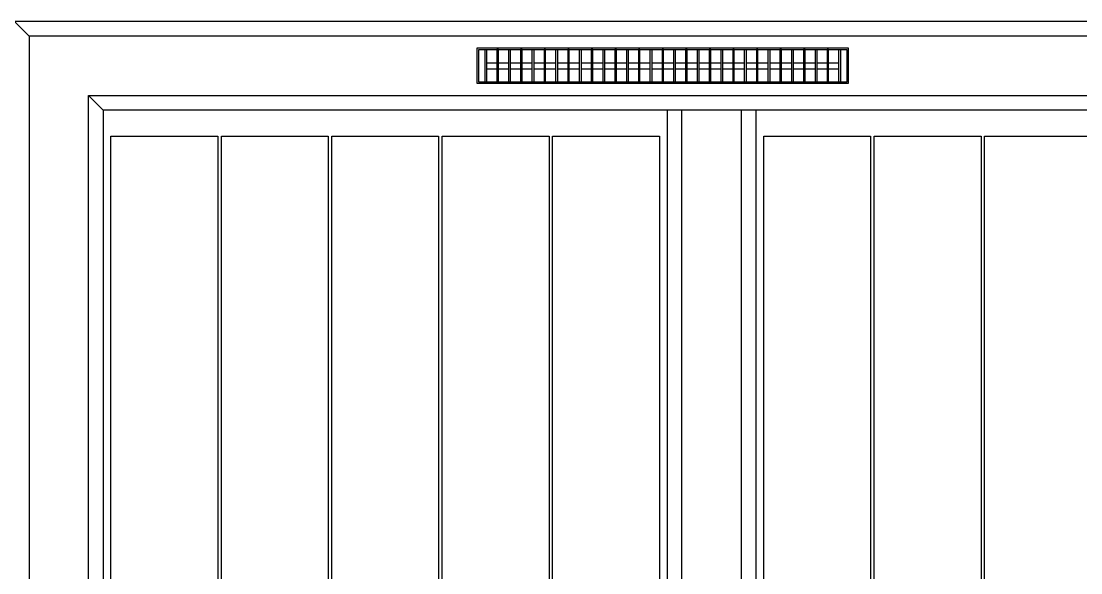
# Model space of a CAD drawing. Header units: millimetres. Extents: x -853432 to -773672, y -18171 to 22484.
# Drawn here: x -844208 to -840638, y 7487 to 9344 of the extents above; entities that cross this region are included whole.
import ezdxf
from ezdxf.xclip import XClip

# ---------------------------------------------------------------- set-up
doc = ezdxf.new("R2010")
doc.units = ezdxf.units.MM
doc.header["$XCLIPFRAME"] = 0
for name, color, linetype in [('000 - WIPEOUT', 250, 'Continuous'), ('001 - ASCESSORIES', 251, 'Continuous'), ('A04_TUBE SERIES', 2, 'Continuous'), ('A11_ALU.SOLID SHEET', 2, 'Continuous')]:
    doc.layers.add(name, color=color, linetype=linetype)

# ---------------------------------------------------------------- blocks, each defined once
blk = doc.blocks.new('*U1403')
blk.add_attdef('EXTR.OVL-LENGTH_', (-25, -59.1), '', height=5)
blk.add_wipeout([(-25, -25), (25, 25), (25, 13422), (-25, 13472)]).dxf.layer = '000 - WIPEOUT'
at = {"layer": 'A04_TUBE SERIES', "color": 0}
blk.add_lwpolyline([(-25, -25), (25, 25), (25, 13422), (-25, 13472)], close=True, dxfattribs=at)
blk = doc.blocks.new('*U1404')
blk.add_attdef('EXTR.OVL-LENGTH_', (-25, -59.1), '', height=5)
blk.add_wipeout([(-25, -25), (25, 25), (25, 12922), (-25, 12972)]).dxf.layer = '000 - WIPEOUT'
at = {"layer": 'A04_TUBE SERIES', "color": 0}
blk.add_lwpolyline([(-25, -25), (25, 25), (25, 12922), (-25, 12972)], close=True, dxfattribs=at)
blk = doc.blocks.new('*U1405')
blk.add_attdef('EXTR.OVL-LENGTH_', (-25, -59.1), '', height=5)
blk.add_wipeout([(-25, 0), (25, 0), (25, 1900), (-25, 1900)]).dxf.layer = '000 - WIPEOUT'
blk.add_point((0, 0))
at = {"layer": 'A04_TUBE SERIES', "color": 0}
blk.add_lwpolyline([(-25, 0), (25, 0), (25, 1900), (-25, 1900)], close=True, dxfattribs=at)
blk = doc.blocks.new('*U1406')
blk.add_attdef('EXTR.OVL-LENGTH_', (-25, -59.1), '', height=5)
blk.add_wipeout([(-25, 0), (25, 0), (25, 1900), (-25, 1900)]).dxf.layer = '000 - WIPEOUT'
blk.add_point((0, 0))
at = {"layer": 'A04_TUBE SERIES', "color": 0}
blk.add_lwpolyline([(-25, 0), (25, 0), (25, 1900), (-25, 1900)], close=True, dxfattribs=at)
blk = doc.blocks.new('*U1409')
blk.add_attdef('EXTR.OVL-LENGTH_', (-25, -59.1), '', height=5)
blk.add_wipeout([(-25, 25), (25, -25), (25, 4175), (-25, 4125)]).dxf.layer = '000 - WIPEOUT'
blk.add_point((0, 0))
at = {"layer": 'A04_TUBE SERIES', "color": 0}
blk.add_lwpolyline([(-25, 25), (25, -25), (25, 4175), (-25, 4125)], close=True, dxfattribs=at)
blk = doc.blocks.new('*U1410')
blk.add_attdef('EXTR.OVL-LENGTH_', (-25, -59.1), '', height=5)
blk.add_wipeout([(-25, 25), (25, -25), (25, 4675), (-25, 4625)]).dxf.layer = '000 - WIPEOUT'
blk.add_point((0, 0))
at = {"layer": 'A04_TUBE SERIES', "color": 0}
blk.add_lwpolyline([(-25, 25), (25, -25), (25, 4675), (-25, 4625)], close=True, dxfattribs=at)
blk = doc.blocks.new('*U1479')
at = {"color": 6}
blk.add_point((-37.5, 0), dxfattribs=at)
at = {"color": 3}
blk.add_wipeout([(-862.5, -564), (862.5, -564), (862.5, -924), (-862.5, -924)], dxfattribs=at).dxf.layer = '000 - WIPEOUT'
at = {"layer": 'A11_ALU.SOLID SHEET', "color": 0, "linetype": 'ByBlock'}
blk.add_lwpolyline([(862.5, -924), (-862.5, -924), (-862.5, -564), (862.5, -564)], close=True, dxfattribs=at)
at = {"color": 3}
blk.add_wipeout([(-862.5, -192), (862.5, -192), (862.5, -552), (-862.5, -552)], dxfattribs=at).dxf.layer = '000 - WIPEOUT'
at = {"layer": 'A11_ALU.SOLID SHEET', "color": 0, "linetype": 'ByBlock'}
blk.add_lwpolyline([(862.5, -552), (-862.5, -552), (-862.5, -192), (862.5, -192)], close=True, dxfattribs=at)
at = {"color": 3}
blk.add_wipeout([(-862.5, 180), (862.5, 180), (862.5, -180), (-862.5, -180)], dxfattribs=at).dxf.layer = '000 - WIPEOUT'
at = {"layer": 'A11_ALU.SOLID SHEET', "color": 0, "linetype": 'ByBlock'}
blk.add_lwpolyline([(862.5, -180), (-862.5, -180), (-862.5, 180), (862.5, 180)], close=True, dxfattribs=at)
at = {"color": 3}
blk.add_wipeout([(-862.5, 552), (862.5, 552), (862.5, 192), (-862.5, 192)], dxfattribs=at).dxf.layer = '000 - WIPEOUT'
at = {"layer": 'A11_ALU.SOLID SHEET', "color": 0, "linetype": 'ByBlock'}
blk.add_lwpolyline([(862.5, 192), (-862.5, 192), (-862.5, 552), (862.5, 552)], close=True, dxfattribs=at)
at = {"color": 3}
blk.add_wipeout([(-862.5, 924), (862.5, 924), (862.5, 564), (-862.5, 564)], dxfattribs=at).dxf.layer = '000 - WIPEOUT'
at = {"layer": 'A11_ALU.SOLID SHEET', "color": 0, "linetype": 'ByBlock'}
blk.add_lwpolyline([(862.5, 564), (-862.5, 564), (-862.5, 924), (862.5, 924)], close=True, dxfattribs=at)
blk = doc.blocks.new('A$Ce4e27ef8')
at = {"layer": 'A04_TUBE SERIES', "color": 2, "xscale": -1, "rotation": 90}
for name, p in [('*U1403', (13472, 4675)), ('*U1404', (13222, 4425))]:
    blk.add_blockref(name, p, dxfattribs=at)
at = {"layer": 'A11_ALU.SOLID SHEET', "linetype": 'ByBlock', "rotation": 90}
for p in [(1249.75, 3450), (3449.25, 3450)]:
    blk.add_blockref('*U1479', p, dxfattribs=at)
at = {"layer": 'A04_TUBE SERIES', "color": 2, "xscale": -1}
for name, p in [('*U1410', (25, 25)), ('*U1409', (275, 275))]:
    blk.add_blockref(name, p, dxfattribs=at)
at = {"layer": 'A04_TUBE SERIES', "color": 2}
for name, p in [('*U1405', (2224.5, 2500)), ('*U1406', (2474.5, 2500))]:
    blk.add_blockref(name, p, dxfattribs=at)
blk = doc.blocks.new('*U1351')
at = {"color": 1}
blk.add_wipeout([(625, -60), (-625, -60), (-625, 60), (625, 60)], dxfattribs=at).dxf.layer = '000 - WIPEOUT'
at = {"layer": '001 - ASCESSORIES', "color": 0}
blk.add_lwpolyline([(625, -60), (-625, -60), (-625, 60), (625, 60)], close=True, dxfattribs=at)
at = {"layer": '001 - ASCESSORIES'}
for points in [[(620, -55), (-620, -55), (-620, 55), (620, 55)], [(-593.5, -55), (-598.5, -55), (-598.5, 55), (-593.5, 55)], [(-558.8, -55), (-553.8, -55), (-553.8, 55), (-558.8, 55)], [(-514, -55), (-519, -55), (-519, 55), (-514, 55)], [(-479.3, -55), (-474.3, -55), (-474.3, 55), (-479.3, 55)], [(-434.6, -55), (-439.6, -55), (-439.6, 55), (-434.6, 55)], [(-399.8, -55), (-394.8, -55), (-394.8, 55), (-399.8, 55)], [(-355.1, -55), (-360.1, -55), (-360.1, 55), (-355.1, 55)], [(-320.4, -55), (-315.4, -55), (-315.4, 55), (-320.4, 55)], [(-275.6, -55), (-280.6, -55), (-280.6, 55), (-275.6, 55)], [(-240.9, -55), (-235.9, -55), (-235.9, 55), (-240.9, 55)], [(-196.2, -55), (-201.2, -55), (-201.2, 55), (-196.2, 55)], [(-161.4, -55), (-156.4, -55), (-156.4, 55), (-161.4, 55)], [(-116.7, -55), (-121.7, -55), (-121.7, 55), (-116.7, 55)], [(-82, -55), (-77, -55), (-77, 55), (-82, 55)], [(-37.2, -55), (-42.2, -55), (-42.2, 55), (-37.2, 55)], [(-2.5, -55), (2.5, -55), (2.5, 55), (-2.5, 55)], [(42.2, -55), (37.2, -55), (37.2, 55), (42.2, 55)], [(77, -55), (82, -55), (82, 55), (77, 55)], [(121.7, -55), (116.7, -55), (116.7, 55), (121.7, 55)], [(156.4, -55), (161.4, -55), (161.4, 55), (156.4, 55)], [(201.2, -55), (196.2, -55), (196.2, 55), (201.2, 55)], [(235.9, -55), (240.9, -55), (240.9, 55), (235.9, 55)], [(280.6, -55), (275.6, -55), (275.6, 55), (280.6, 55)], [(315.4, -55), (320.4, -55), (320.4, 55), (315.4, 55)], [(360.1, -55), (355.1, -55), (355.1, 55), (360.1, 55)], [(394.8, -55), (399.8, -55), (399.8, 55), (394.8, 55)], [(439.6, -55), (434.6, -55), (434.6, 55), (439.6, 55)], [(474.3, -55), (479.3, -55), (479.3, 55), (474.3, 55)], [(519, -55), (514, -55), (514, 55), (519, 55)], [(553.8, -55), (558.8, -55), (558.8, 55), (553.8, 55)], [(598.5, -55), (593.5, -55), (593.5, 55), (598.5, 55)]]:
    blk.add_lwpolyline(points, close=True, dxfattribs=at)
for points in [[(-593.5, 10), (-558.8, 10)], [(-553.8, 10), (-519, 10)], [(-514, 10), (-479.3, 10)], [(-474.3, 10), (-439.6, 10)], [(-434.6, 10), (-399.8, 10)], [(-394.8, 10), (-360.1, 10)], [(-355.1, 10), (-320.4, 10)], [(-315.4, 10), (-280.6, 10)], [(-275.6, 10), (-240.9, 10)], [(-235.9, 10), (-201.2, 10)], [(-196.2, 10), (-161.4, 10)], [(-156.4, 10), (-121.7, 10)], [(-116.7, 10), (-82, 10)], [(-77, 10), (-42.2, 10)], [(-37.2, 10), (-2.5, 10)], [(2.5, 10), (37.2, 10)], [(42.2, 10), (77, 10)], [(82, 10), (116.7, 10)], [(121.7, 10), (156.4, 10)], [(161.4, 10), (196.2, 10)], [(201.2, 10), (235.9, 10)], [(240.9, 10), (275.6, 10)], [(280.6, 10), (315.4, 10)], [(320.4, 10), (355.1, 10)], [(360.1, 10), (394.8, 10)], [(399.8, 10), (434.6, 10)], [(439.6, 10), (474.3, 10)], [(479.3, 10), (514, 10)], [(519, 10), (553.8, 10)], [(558.8, 10), (593.5, 10)], [(-593.5, -10), (-558.8, -10)], [(-553.8, -10), (-519, -10)], [(-514, -10), (-479.3, -10)], [(-474.3, -10), (-439.6, -10)], [(-434.6, -10), (-399.8, -10)], [(-394.8, -10), (-360.1, -10)], [(-355.1, -10), (-320.4, -10)], [(-315.4, -10), (-280.6, -10)], [(-275.6, -10), (-240.9, -10)], [(-235.9, -10), (-201.2, -10)], [(-196.2, -10), (-161.4, -10)], [(-156.4, -10), (-121.7, -10)], [(-116.7, -10), (-82, -10)], [(-77, -10), (-42.2, -10)], [(-37.2, -10), (-2.5, -10)], [(2.5, -10), (37.2, -10)], [(42.2, -10), (77, -10)], [(82, -10), (116.7, -10)], [(121.7, -10), (156.4, -10)], [(161.4, -10), (196.2, -10)], [(201.2, -10), (235.9, -10)], [(240.9, -10), (275.6, -10)], [(280.6, -10), (315.4, -10)], [(320.4, -10), (355.1, -10)], [(360.1, -10), (394.8, -10)], [(399.8, -10), (434.6, -10)], [(439.6, -10), (474.3, -10)], [(479.3, -10), (514, -10)], [(519, -10), (553.8, -10)], [(558.8, -10), (593.5, -10)]]:
    blk.add_lwpolyline(points, dxfattribs=at)
blk = doc.blocks.new('*U1696')
at = {"layer": 'A11_ALU.SOLID SHEET'}
blk.add_blockref('A$Ce4e27ef8', (-99548.5, 1065), dxfattribs=at)
blk.add_blockref('*U1351', (-97363.5, 5615))

msp = doc.modelspace()

# ---------------------------------------------------------------- block references
ref = msp.add_blockref('*U1696', (-744682.4, 3579))
XClip(ref).set_block_clipping_path([(-104690.1238047112, -9620.0029952966), (-34092.6543255156, 14392.9971737705)])

doc.saveas('drawing.dxf')
